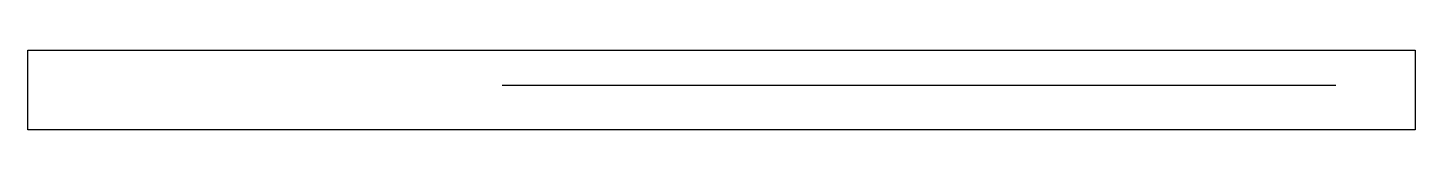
# Model space of a CAD drawing. Extents: x -1730 to -1209, y 395 to 424.
import ezdxf

# ---------------------------------------------------------------- set-up
doc = ezdxf.new("R2010")
doc.units = 0
for name, color, linetype in [('1', 1, 'Continuous'), ('14', 3, 'Continuous'), ('7', 7, 'Continuous')]:
    doc.layers.add(name, color=color, linetype=linetype)

msp = doc.modelspace()

# ---------------------------------------------------------------- linework, layer by layer
at = {"layer": '1'}
msp.add_lwpolyline([(-1729.517975, 394.544334), (-1729.517975, 424.43512), (-1712.193323, 424.43512), (-1695.353329, 424.43512), (-1677.687531, 424.43512), (-1661.445434, 424.43512), (-1643.534814, 424.43512), (-1624.146391, 424.43512), (-1608.749966, 424.43512), (-1592.709978, 424.43512), (-1576.106872, 424.43512), (-1559.021093, 424.43512), (-1541.533088, 424.43512), (-1523.723322, 424.43512), (-1505.672203, 424.43512), (-1487.460197, 424.43512), (-1469.168701, 424.43512), (-1450.876254, 424.43512), (-1432.664251, 424.43512), (-1414.613139, 424.43512), (-1396.803362, 424.43512), (-1379.315366, 424.43512), (-1362.229561, 424.43512), (-1345.626463, 424.43512), (-1329.586481, 424.43512), (-1314.190062, 424.43512), (-1294.80164, 424.43512), (-1276.891027, 424.43512), (-1260.648908, 424.43512), (-1242.983076, 424.43512), (-1228.594659, 424.43512), (-1214.665977, 424.43512), (-1208.818054, 424.43512), (-1208.818054, 408.868157), (-1208.818054, 394.544334), (-1226.142697, 394.544334), (-1242.982682, 394.544334), (-1260.648472, 394.544334), (-1276.890562, 394.544334), (-1294.801175, 394.544334), (-1314.189591, 394.544334), (-1329.58601, 394.544334), (-1345.625994, 394.544334), (-1362.229096, 394.544334), (-1379.31487, 394.544334), (-1396.802871, 394.544334), (-1414.612635, 394.544334), (-1432.663751, 394.544334), (-1450.875757, 394.544334), (-1469.167709, 394.544334), (-1487.460156, 394.544334), (-1505.672157, 394.544334), (-1523.723267, 394.544334), (-1541.533039, 394.544334), (-1559.02103, 394.544334), (-1576.106793, 394.544334), (-1592.709884, 394.544334), (-1608.749856, 394.544334), (-1624.146265, 394.544334), (-1643.53467, 394.544334), (-1661.445263, 394.544334), (-1677.687359, 394.544334), (-1695.353136, 394.544334), (-1709.741549, 394.544334), (-1723.670139, 394.544334)], close=True, dxfattribs=at)
at = {"layer": '14'}
msp.add_lwpolyline([(-1729.517975, 394.544334), (-1729.517975, 424.43512), (-1712.193323, 424.43512), (-1695.353329, 424.43512), (-1677.687531, 424.43512), (-1661.445434, 424.43512), (-1643.534814, 424.43512), (-1624.146391, 424.43512), (-1608.749966, 424.43512), (-1592.709978, 424.43512), (-1576.106872, 424.43512), (-1559.021093, 424.43512), (-1541.533088, 424.43512), (-1523.723322, 424.43512), (-1505.672203, 424.43512), (-1487.460197, 424.43512), (-1469.168701, 424.43512), (-1450.876254, 424.43512), (-1432.664251, 424.43512), (-1414.613139, 424.43512), (-1396.803362, 424.43512), (-1379.315366, 424.43512), (-1362.229561, 424.43512), (-1345.626463, 424.43512), (-1329.586481, 424.43512), (-1314.190062, 424.43512), (-1294.80164, 424.43512), (-1276.891027, 424.43512), (-1260.648908, 424.43512), (-1242.983076, 424.43512), (-1228.594659, 424.43512), (-1214.665977, 424.43512), (-1208.818054, 424.43512), (-1208.818054, 408.868157), (-1208.818054, 394.544334), (-1226.142697, 394.544334), (-1242.982682, 394.544334), (-1260.648472, 394.544334), (-1276.890562, 394.544334), (-1294.801175, 394.544334), (-1314.189591, 394.544334), (-1329.58601, 394.544334), (-1345.625994, 394.544334), (-1362.229096, 394.544334), (-1379.31487, 394.544334), (-1396.802871, 394.544334), (-1414.612635, 394.544334), (-1432.663751, 394.544334), (-1450.875757, 394.544334), (-1469.167709, 394.544334), (-1487.460156, 394.544334), (-1505.672157, 394.544334), (-1523.723267, 394.544334), (-1541.533039, 394.544334), (-1559.02103, 394.544334), (-1576.106793, 394.544334), (-1592.709884, 394.544334), (-1608.749856, 394.544334), (-1624.146265, 394.544334), (-1643.53467, 394.544334), (-1661.445263, 394.544334), (-1677.687359, 394.544334), (-1695.353136, 394.544334), (-1709.741549, 394.544334), (-1723.670139, 394.544334)], close=True, dxfattribs=at)
at = {"layer": '7'}
msp.add_line((-1551.534424, 411.350021), (-1238.583679, 411.350021), dxfattribs=at)

doc.saveas('drawing.dxf')
